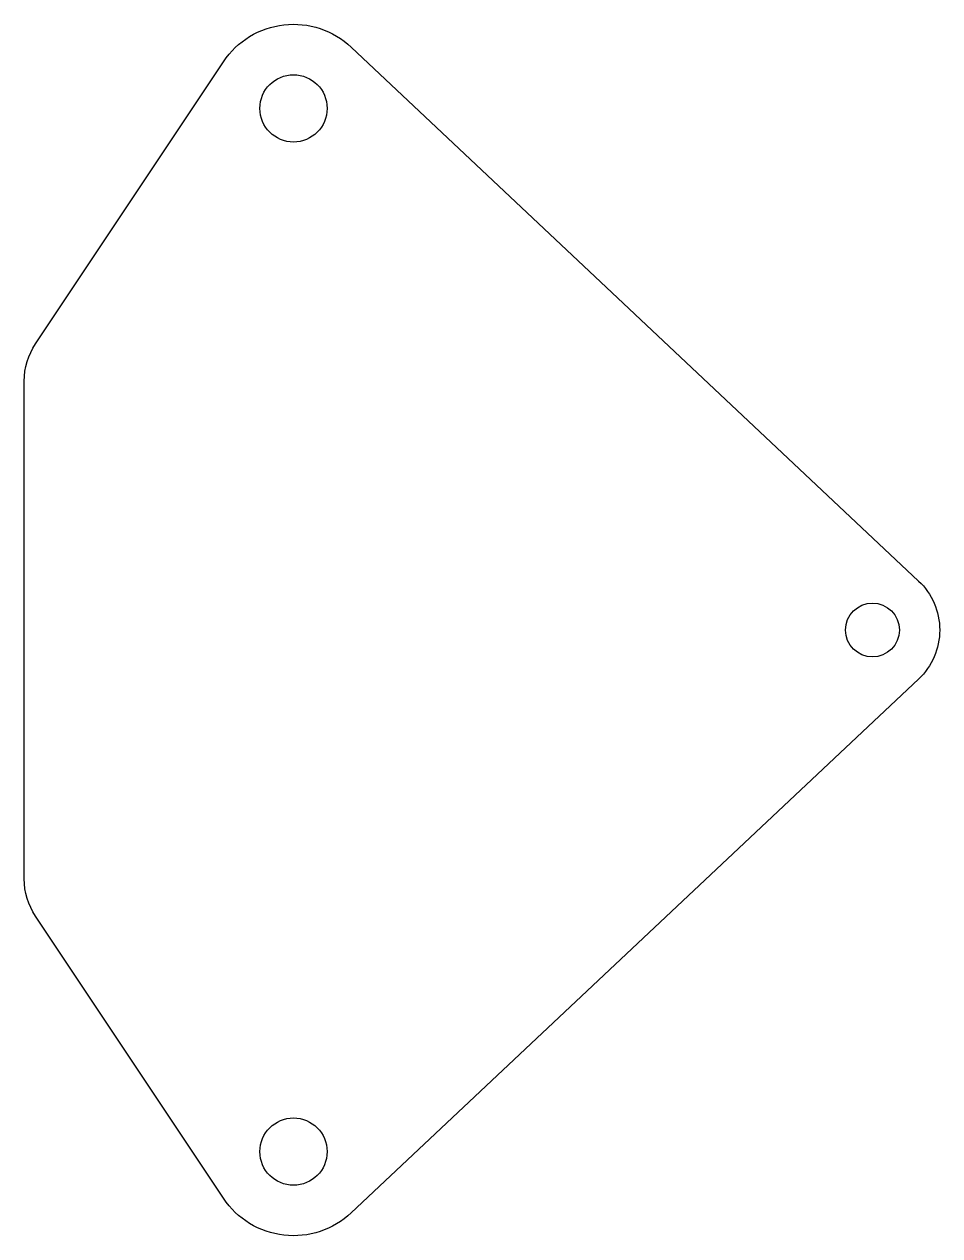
# Model space of a CAD drawing. Header units: millimetres. Extents: x -40 to 96, y -90 to 90.
import ezdxf

# ---------------------------------------------------------------- set-up
doc = ezdxf.new("R2010")
doc.units = ezdxf.units.MM
doc.layers.get('0').update_dxf_attribs({"linetype": 'CONTINUOUS'})

msp = doc.modelspace()

# ---------------------------------------------------------------- linework, layer by layer
msp.add_lwpolyline([(-38.32, -42.52, -0.147977), (-40, -36.97), (-40, 36.97, -0.147977), (-38.32, 42.52), (-10.4, 84.43, -0.464142), (8.57, 86.6), (92.85, 7.28, -0.432103), (92.85, -7.28), (8.57, -86.6, -0.464142), (-10.4, -84.43)], format="xyb", close=True)
for centre, radius in [((0, 77.5), 5), ((86, 0), 4), ((0, -77.5), 5)]:
    msp.add_circle(centre, radius)

doc.saveas('drawing.dxf')
